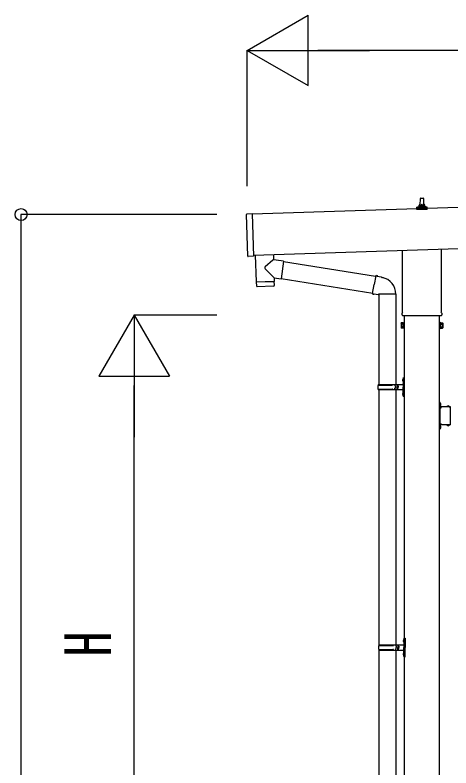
# Model space of a CAD drawing. Units: millimetres, scale not verified. Extents: x -21025 to 21025, y -14850 to 14850.
# Drawn here: x -741 to 801, y -2861 to -194 of the extents above; entities that cross this region are included whole.
import ezdxf
from ezdxf.enums import TextEntityAlignment as Align

# ---------------------------------------------------------------- set-up
doc = ezdxf.new("R2010")
doc.units = ezdxf.units.MM
doc.header["$LTSCALE"] = 60
for name, color, linetype in [('0-5_YKK_13', 4, 'Continuous'), ('0-6_YKK_A1', 4, 'Continuous'), ('0-7_YKK_D', 6, 'Continuous')]:
    doc.layers.add(name, color=color, linetype=linetype)
doc.styles.add('ＭＳ ゴシック', font='')
doc.styles.get('ＭＳ ゴシック').set_extended_font_data('MS Gothic')

msp = doc.modelspace()

# ---------------------------------------------------------------- linework, layer by layer
at = {"layer": '0-5_YKK_13'}
for p, q in [((692.6, -867.29), (693.33, -843.77)), ((694.32, -842.79), (702.87, -842.79)), ((703.87, -843.77), (704.6, -867.29)), ((680.35, -882.79), (680.35, -875.08)), ((680.73, -874.29), (716.47, -874.29)), ((681.11, -874.11), (687.83, -872.48)), ((688.22, -872.29), (708.98, -872.29)), ((688.6, -871.5), (688.6, -867.29)), ((689.6, -867.29), (707.6, -867.29)), ((708.6, -871.5), (708.6, -867.29)), ((716.08, -874.11), (709.36, -872.48)), ((716.85, -882.79), (716.85, -875.08)), ((82.3, -1048.06), (77.37, -900.14)), ((97.32, -898.47), (78.34, -899.11)), ((716.85, -882.79), (680.35, -882.79)), ((630.3, -1246.78), (630.3, -1027.21)), ((766.9, -1022.65), (766.9, -1246.78)), ((172.79, -1042.46), (173.4, -1060.64)), ((209, -1065.7), (200.03, -1128.77)), ((175.55, -1125.29), (144.06, -1092.77)), ((208.74, -1067.53), (534.73, -1119.43)), ((535.05, -1117.61), (529.52, -1148.98)), ((535.05, -1117.61), (536.19, -1115.63)), ((536.19, -1115.63), (539.76, -1116.26)), ((539.76, -1116.26), (540.17, -1118.61)), ((112.02, -1140.43), (112.68, -1153.47)), ((116.49, -1139.28), (116.54, -1140.28)), ((171.45, -1137.45), (171.47, -1138.45)), ((175.55, -1125.29), (200.03, -1128.77)), ((175.55, -1125.29), (175.95, -1137.3)), ((200.29, -1126.94), (524.31, -1178.53)), ((554.68, -1121.43), (556.37, -1123.06)), ((556.37, -1123.06), (558.49, -1123.51)), ((173.29, -1154.39), (115.78, -1156.31)), ((523.99, -1180.35), (529.52, -1148.98)), ((523.99, -1180.35), (524.39, -1182.6)), ((523.99, -1180.35), (529.14, -1181.16)), ((524.39, -1182.6), (527.95, -1183.23)), ((527.95, -1183.23), (529.14, -1181.16)), ((529.14, -1181.16), (543.74, -1183.47)), ((543.74, -1183.47), (545.95, -1182.49)), ((606.25, -1182.89), (545.06, -1182.89)), ((546.1, -1182.89), (546.1, -1502.55)), ((606.1, -1182.89), (606.1, -1502.55)), ((628.6, -1255.55), (628.6, -1250.05)), ((768.6, -1250.05), (768.6, -1255.55)), ((766.54, -1259.05), (630.66, -1259.05)), ((624.6, -1285.05), (625.36, -1283.74)), ((624.6, -1285.05), (624.6, -1302.05)), ((624.6, -1302.05), (625.36, -1303.37)), ((631.6, -1288.64), (625.36, -1288.64)), ((631.6, -1298.46), (625.36, -1298.46)), ((631.6, -1303.37), (625.36, -1303.37)), ((634.1, -1302.75), (631.6, -1302.75)), ((763.1, -1302.75), (765.6, -1302.75)), ((765.6, -1288.64), (771.84, -1288.64)), ((765.6, -1298.46), (771.84, -1298.46)), ((765.6, -1303.37), (771.84, -1303.37)), ((772.6, -1285.05), (771.84, -1283.74)), ((772.6, -1302.05), (771.84, -1303.37)), ((772.6, -1285.05), (772.6, -1302.05)), ((629.8, -1485.4), (631.84, -1486.4)), ((631.07, -1483.4), (631.7, -1483.4)), ((631.07, -1483.4), (631.07, -1491.7)), ((631.07, -1491.7), (631.7, -1491.7)), ((631.7, -1483.4), (631.7, -1491.7)), ((631.7, -1483.4), (632.1, -1483.8)), ((631.7, -1491.7), (632.1, -1491.3)), ((631.84, -1486.4), (632.45, -1487.55)), ((632.1, -1479.55), (635.1, -1478.05)), ((632.1, -1479.55), (632.1, -1511.55)), ((632.1, -1483.8), (632.1, -1491.3)), ((635.1, -1478.05), (635.1, -1511.55)), ((635.1, -1478.05), (636.1, -1478.05)), ((636.1, -1478.05), (636.1, -1511.55)), ((543.1, -1504.55), (593.43, -1504.55)), ((543.1, -1518.55), (593.43, -1518.55)), ((544.1, -1502.55), (630.1, -1502.55)), ((544.1, -1502.55), (544.1, -1504.55)), ((544.1, -1520.55), (544.1, -1518.55)), ((603.1, -1502.55), (603.1, -1507.05)), ((603.1, -1507.05), (605.1, -1507.05)), ((603.1, -1520.55), (603.1, -1516.05)), ((603.1, -1516.05), (605.1, -1516.05)), ((605.1, -1507.05), (605.1, -1511.55)), ((605.1, -1516.05), (605.1, -1511.55)), ((611.1, -1502.55), (611.1, -1511.55)), ((611.1, -1507.05), (614.1, -1507.05)), ((611.1, -1520.55), (611.1, -1511.55)), ((611.1, -1516.05), (614.1, -1516.05)), ((614.1, -1507.05), (614.1, -1511.55)), ((614.1, -1516.05), (614.1, -1511.55)), ((632.1, -1543.55), (632.1, -1511.55)), ((635.1, -1545.05), (635.1, -1511.55)), ((636.1, -1545.05), (636.1, -1511.55)), ((544.1, -1520.55), (630.1, -1520.55)), ((546.1, -1520.55), (546.1, -2425.05)), ((606.1, -1520.55), (606.1, -2425.05)), ((629.8, -1533.4), (631.84, -1534.4)), ((631.07, -1531.4), (631.7, -1531.4)), ((631.07, -1531.4), (631.07, -1539.7)), ((631.07, -1539.7), (631.7, -1539.7)), ((631.7, -1531.4), (631.7, -1539.7)), ((631.7, -1531.4), (632.1, -1531.8)), ((631.7, -1539.7), (632.1, -1539.3)), ((631.84, -1534.4), (632.45, -1535.55)), ((632.1, -1531.8), (632.1, -1539.3)), ((632.1, -1543.55), (635.1, -1545.05)), ((635.1, -1545.05), (636.1, -1545.05)), ((762.7, -1566.05), (761.1, -1566.05)), ((761.1, -1570.55), (762.7, -1570.55)), ((762.7, -1571.55), (761.1, -1571.55)), ((762.7, -1583.01), (762.7, -1566.05)), ((762.7, -1569.52), (762.7, -1577.59)), ((762.7, -1572.43), (765.36, -1571.1)), ((763.56, -1568.82), (763.4, -1568.82)), ((766.8, -1573.55), (761.1, -1573.55)), ((762.7, -1575.55), (761.1, -1575.55)), ((761.1, -1576.55), (762.7, -1576.55)), ((762.7, -1574.68), (765.36, -1576)), ((799.1, -1581.45), (762.7, -1581.45)), ((763.1, -1583.05), (766.1, -1583.05)), ((763.1, -1591.84), (763.1, -1585.05)), ((763.1, -1633.84), (763.1, -1593.27)), ((763.56, -1578.29), (763.4, -1578.29)), ((786.36, -1580.59), (786.36, -1580.75)), ((795.13, -1581.45), (787.06, -1581.45)), ((789.97, -1581.45), (788.65, -1578.79)), ((792.22, -1581.45), (793.55, -1578.79)), ((795.83, -1580.59), (795.83, -1580.75)), ((799.1, -1591.84), (799.1, -1581.45)), ((799.1, -1633.84), (799.1, -1593.27)), ((762.7, -1651.55), (761.1, -1651.55)), ((762.7, -1661.05), (762.7, -1644.09)), ((799.1, -1645.65), (762.7, -1645.65)), ((762.7, -1649.52), (762.7, -1657.59)), ((762.7, -1652.43), (765.36, -1651.1)), ((763.1, -1642.05), (763.1, -1635.27)), ((766.1, -1644.05), (763.1, -1644.05)), ((763.56, -1648.82), (763.4, -1648.82)), ((786.36, -1646.51), (786.36, -1646.35)), ((795.13, -1645.65), (787.06, -1645.65)), ((789.97, -1645.65), (788.65, -1648.31)), ((792.22, -1645.65), (793.55, -1648.31)), ((795.83, -1646.51), (795.83, -1646.35)), ((799.1, -1645.65), (799.1, -1635.27)), ((762.7, -1655.55), (761.1, -1655.55)), ((762.7, -1661.05), (761.1, -1661.05)), ((762.7, -1654.68), (765.36, -1656)), ((763.56, -1658.29), (763.4, -1658.29)), ((546.6, -2425.05), (632.6, -2425.05)), ((546.6, -2425.05), (546.6, -2427.05)), ((605.6, -2425.05), (605.6, -2429.55)), ((613.6, -2425.05), (613.6, -2434.05)), ((632.3, -2407.9), (634.34, -2408.9)), ((633.57, -2405.9), (634.2, -2405.9)), ((633.57, -2405.9), (633.57, -2414.2)), ((633.57, -2414.2), (634.2, -2414.2)), ((634.2, -2405.9), (634.2, -2414.2)), ((634.2, -2405.9), (634.6, -2406.3)), ((634.2, -2414.2), (634.6, -2413.8)), ((634.34, -2408.9), (634.95, -2410.05)), ((634.6, -2402.05), (637.6, -2400.55)), ((634.6, -2402.05), (634.6, -2434.05)), ((634.6, -2406.3), (634.6, -2413.8)), ((637.6, -2400.55), (637.6, -2434.05)), ((637.6, -2400.55), (638.6, -2400.55)), ((638.6, -2400.55), (638.6, -2434.05)), ((545.6, -2427.05), (595.93, -2427.05)), ((545.6, -2441.05), (595.93, -2441.05)), ((546.1, -2443.04), (546.1, -3347.55)), ((546.6, -2443.05), (546.6, -2441.05)), ((546.6, -2443.05), (632.6, -2443.05)), ((605.6, -2429.55), (607.6, -2429.55)), ((605.6, -2443.05), (605.6, -2438.55)), ((605.6, -2438.55), (607.6, -2438.55)), ((606.1, -2443.04), (606.1, -3347.55)), ((607.6, -2429.55), (607.6, -2434.05)), ((607.6, -2438.55), (607.6, -2434.05)), ((613.6, -2429.55), (616.6, -2429.55)), ((613.6, -2443.05), (613.6, -2434.05)), ((613.6, -2438.55), (616.6, -2438.55)), ((616.6, -2429.55), (616.6, -2434.05)), ((616.6, -2438.55), (616.6, -2434.05)), ((634.6, -2466.05), (634.6, -2434.05)), ((637.6, -2467.55), (637.6, -2434.05)), ((638.6, -2467.55), (638.6, -2434.05)), ((632.3, -2455.9), (634.34, -2456.9)), ((633.57, -2453.9), (634.2, -2453.9)), ((633.57, -2453.9), (633.57, -2462.2)), ((633.57, -2462.2), (634.2, -2462.2)), ((634.2, -2453.9), (634.2, -2462.2)), ((634.2, -2453.9), (634.6, -2454.3)), ((634.2, -2462.2), (634.6, -2461.8)), ((634.34, -2456.9), (634.95, -2458.05)), ((634.6, -2454.3), (634.6, -2461.8)), ((634.6, -2466.05), (637.6, -2467.55)), ((637.6, -2467.55), (638.6, -2467.55))]:
    msp.add_line(p, q, dxfattribs=at)
for points in [[(97.32, -898.47), (102.32, -1048.39), (83.34, -1049.02)], [(108.83, -1044.59), (111.99, -1139.43), (175.95, -1137.3)], [(173.4, -1060.64), (171.31, -1062.41), (144.09, -1085.44)], [(209, -1065.7), (183.08, -1062.02), (173.4, -1060.64)], [(535.05, -1117.61), (540.17, -1118.61), (554.68, -1121.43)], [(176.19, -1151.35), (175.99, -1138.3), (112.02, -1140.43)], [(631.6, -1303.37), (631.6, -1283.74), (625.36, -1283.74)], [(631.6, -1302.75), (631.6, -1284.35), (634.1, -1284.35)], [(765.6, -1302.75), (765.6, -1284.35), (763.1, -1284.35)], [(765.6, -1303.37), (765.6, -1283.74), (771.84, -1283.74)], [(629.8, -1489.7), (631.84, -1488.7), (632.45, -1487.55)], [(629.8, -1537.7), (631.84, -1536.7), (632.45, -1535.55)], [(761.1, -1581.05), (761.1, -1575.05), (761.1, -1572.05), (761.1, -1566.05)], [(763.1, -1585.05), (766.1, -1585.05), (766.1, -1581.45)], [(761.1, -1661.05), (761.1, -1655.05), (761.1, -1652.05), (761.1, -1646.05)], [(763.1, -1642.05), (766.1, -1642.05), (766.1, -1645.65)], [(632.3, -2412.2), (634.34, -2411.2), (634.95, -2410.05)], [(632.3, -2460.2), (634.34, -2459.2), (634.95, -2458.05)]]:
    msp.add_lwpolyline(points, dxfattribs=at)
for points in [[(634.1, -1304.05), (634.1, -1283.05), (636.1, -1283.05), (636.1, -1304.05)], [(763.1, -1304.05), (763.1, -1283.05), (761.1, -1283.05), (761.1, -1304.05)]]:
    msp.add_lwpolyline(points, close=True, dxfattribs=at)
for centre, radius, start, end in [((694.32, -843.79), 1, 90, 178.60509), ((702.87, -843.79), 1, 1.39491, 90), ((681.35, -875.08), 1, 103.62699, 180), ((687.6, -871.5), 1, 283.62699, 0), ((692.68, -867.92), 4.13, 90, 171.17633), ((689.6, -868.29), 1, 90, 180), ((701.93, -867.29), 4.83, 133.60282, 180), ((695.27, -867.29), 4.83, 0, 46.39718), ((704.51, -867.92), 4.13, 8.82367, 90), ((707.6, -868.29), 1, 0, 90), ((709.6, -871.5), 1, 180, 256.37301), ((715.85, -875.08), 1, 0, 76.37301), ((78.37, -900.11), 1, 91.90915, 181.90915), ((83.3, -1048.02), 1, 181.90915, 271.90915), ((147.47, -1089.13), 5, 132.56466, 226.88314), ((545.95, -1182.49), 60.3, 359.62495, 78), ((115.68, -1153.31), 3, 182.90915, 271.95747), ((173.19, -1151.4), 3, 271.90915, 0.90915), ((632.6, -1250.05), 4, 125.09963, 180), ((764.6, -1250.05), 4, 0, 54.90037), ((632.6, -1255.55), 4, 180, 194.47751), ((632.6, -1255.55), 4, 194.47751, 241.04498), ((764.6, -1255.55), 4, 298.95502, 345.52249), ((764.6, -1255.55), 4, 345.52249, 0), ((628.94, -1286.19), 4.34, 145.61575, 214.38425), ((640.84, -1293.55), 16.24, 162.41205, 197.58795), ((628.94, -1300.91), 4.34, 145.61575, 214.38425), ((768.25, -1286.19), 4.34, 325.61575, 34.38425), ((756.36, -1293.55), 16.24, 342.41205, 17.58795), ((768.25, -1300.91), 4.34, 325.61575, 34.38425), ((635.4, -1487.55), 6, 136.21765, 223.78235), ((591.85, -1511.55), 49.25, 171.82876, 180.00002), ((591.85, -1511.55), 49.25, 180.00002, 188.17127), ((593.43, -1502.55), 2, 270, 359.99998), ((593.43, -1520.55), 2, 0.00005, 90.00004), ((630.1, -1500.55), 2, 270, 359.99998), ((635.4, -1535.55), 6, 136.21765, 223.78235), ((630.1, -1522.55), 2, 0.00005, 90.00004), ((763.4, -1569.52), 0.7, 90, 180), ((763.56, -1569.68), 0.862, 39.12355, 90), ((758.8, -1573.55), 7, 0, 39.12355), ((763.1, -1581.05), 2, 180, 270), ((763.4, -1577.59), 0.7, 180, 270), ((762.4, -1592.55), 1, 314.427, 45.573), ((763.56, -1577.43), 0.862, 270, 320.87645), ((758.8, -1573.55), 7, 320.87645, 0), ((787.06, -1580.75), 0.7, 180, 270), ((787.23, -1580.59), 0.862, 129.12355, 180), ((791.1, -1585.35), 7, 90, 129.12355), ((791.1, -1585.35), 7, 50.87645, 90), ((795.13, -1580.75), 0.7, 270, 0), ((794.97, -1580.59), 0.862, 0, 50.87645), ((799.8, -1592.55), 1, 134.427, 225.573), ((763.1, -1646.05), 2, 90, 180), ((763.4, -1649.52), 0.7, 90, 180), ((762.4, -1634.55), 1, 314.427, 45.573), ((763.56, -1649.68), 0.862, 39.12355, 90), ((758.8, -1653.55), 7, 0, 39.12355), ((787.06, -1646.35), 0.7, 90, 180), ((787.23, -1646.51), 0.862, 180, 230.87645), ((791.1, -1641.75), 7, 230.87645, 270), ((791.1, -1641.75), 7, 270, 309.12355), ((795.13, -1646.35), 0.7, 0, 90), ((794.97, -1646.51), 0.862, 309.12355, 0), ((799.8, -1634.55), 1, 134.427, 225.573), ((763.4, -1657.59), 0.7, 180, 270), ((763.56, -1657.43), 0.862, 270, 320.87645), ((758.8, -1653.55), 7, 320.87645, 0), ((595.93, -2425.05), 2, 270, 359.99998), ((637.9, -2410.05), 6, 136.21765, 223.78235), ((632.6, -2423.05), 2, 270, 359.99998), ((594.35, -2434.05), 49.25, 171.82876, 180.00002), ((594.35, -2434.05), 49.25, 180.00002, 188.17127), ((595.93, -2443.05), 2, 0.00005, 90.00004), ((632.6, -2445.05), 2, 0.00005, 90.00004), ((637.9, -2458.05), 6, 136.21765, 223.78235)]:
    msp.add_arc(centre, radius, start, end, dxfattribs=at)
at = {"layer": '0-6_YKK_A1'}
for p, q in [((5489.44, -720.19), (97.37, -899.89)), ((102.2, -1044.81), (5494.27, -865.07)), ((636.1, -1259.05), (636.1, -4056.55)), ((761.1, -4056.55), (761.1, -1259.05)), ((766.1, -1643.55), (761.6, -1643.55))]:
    msp.add_line(p, q, dxfattribs=at)
msp.add_lwpolyline([(766.1, -1583.55), (761.6, -1583.55), (761.6, -1643.55)], dxfattribs=at)
at = {"layer": '0-7_YKK_D'}
for p, q in [((79.9, -319.1), (296.41, -194.1)), ((296.41, -444.1), (296.41, -194.1)), ((79.9, -800.42), (79.9, -318.1)), ((79.9, -319.1), (296.41, -444.1)), ((79.9, -319.1), (512.92, -319.1)), ((5261.75, -319.1), (329.9, -319.1)), ((-27.46, -900.6), (-721.1, -900.6)), ((-720.1, -3556.55), (-720.1, -900.6)), ((-320.1, -1256.55), (-445.1, -1473.06)), ((-27.46, -1256.55), (-321.1, -1256.55)), ((-320.1, -1256.55), (-195.1, -1473.06)), ((-320.1, -1256.55), (-320.1, -1689.56)), ((-445.1, -1473.06), (-195.1, -1473.06)), ((-320.1, -3306.55), (-320.1, -1506.55))]:
    msp.add_line(p, q, dxfattribs=at)
msp.add_circle((-720.1, -900.6), 21.25, dxfattribs=at)

# ---------------------------------------------------------------- texts
at = {"layer": '0-7_YKK_D', "style": 'ＭＳ ゴシック', "width": 0.8}
msp.add_text('H', height=165, rotation=90, dxfattribs=at).set_placement((-352.1, -2466.55), align=Align.BOTTOM_LEFT)

doc.saveas('drawing.dxf')
